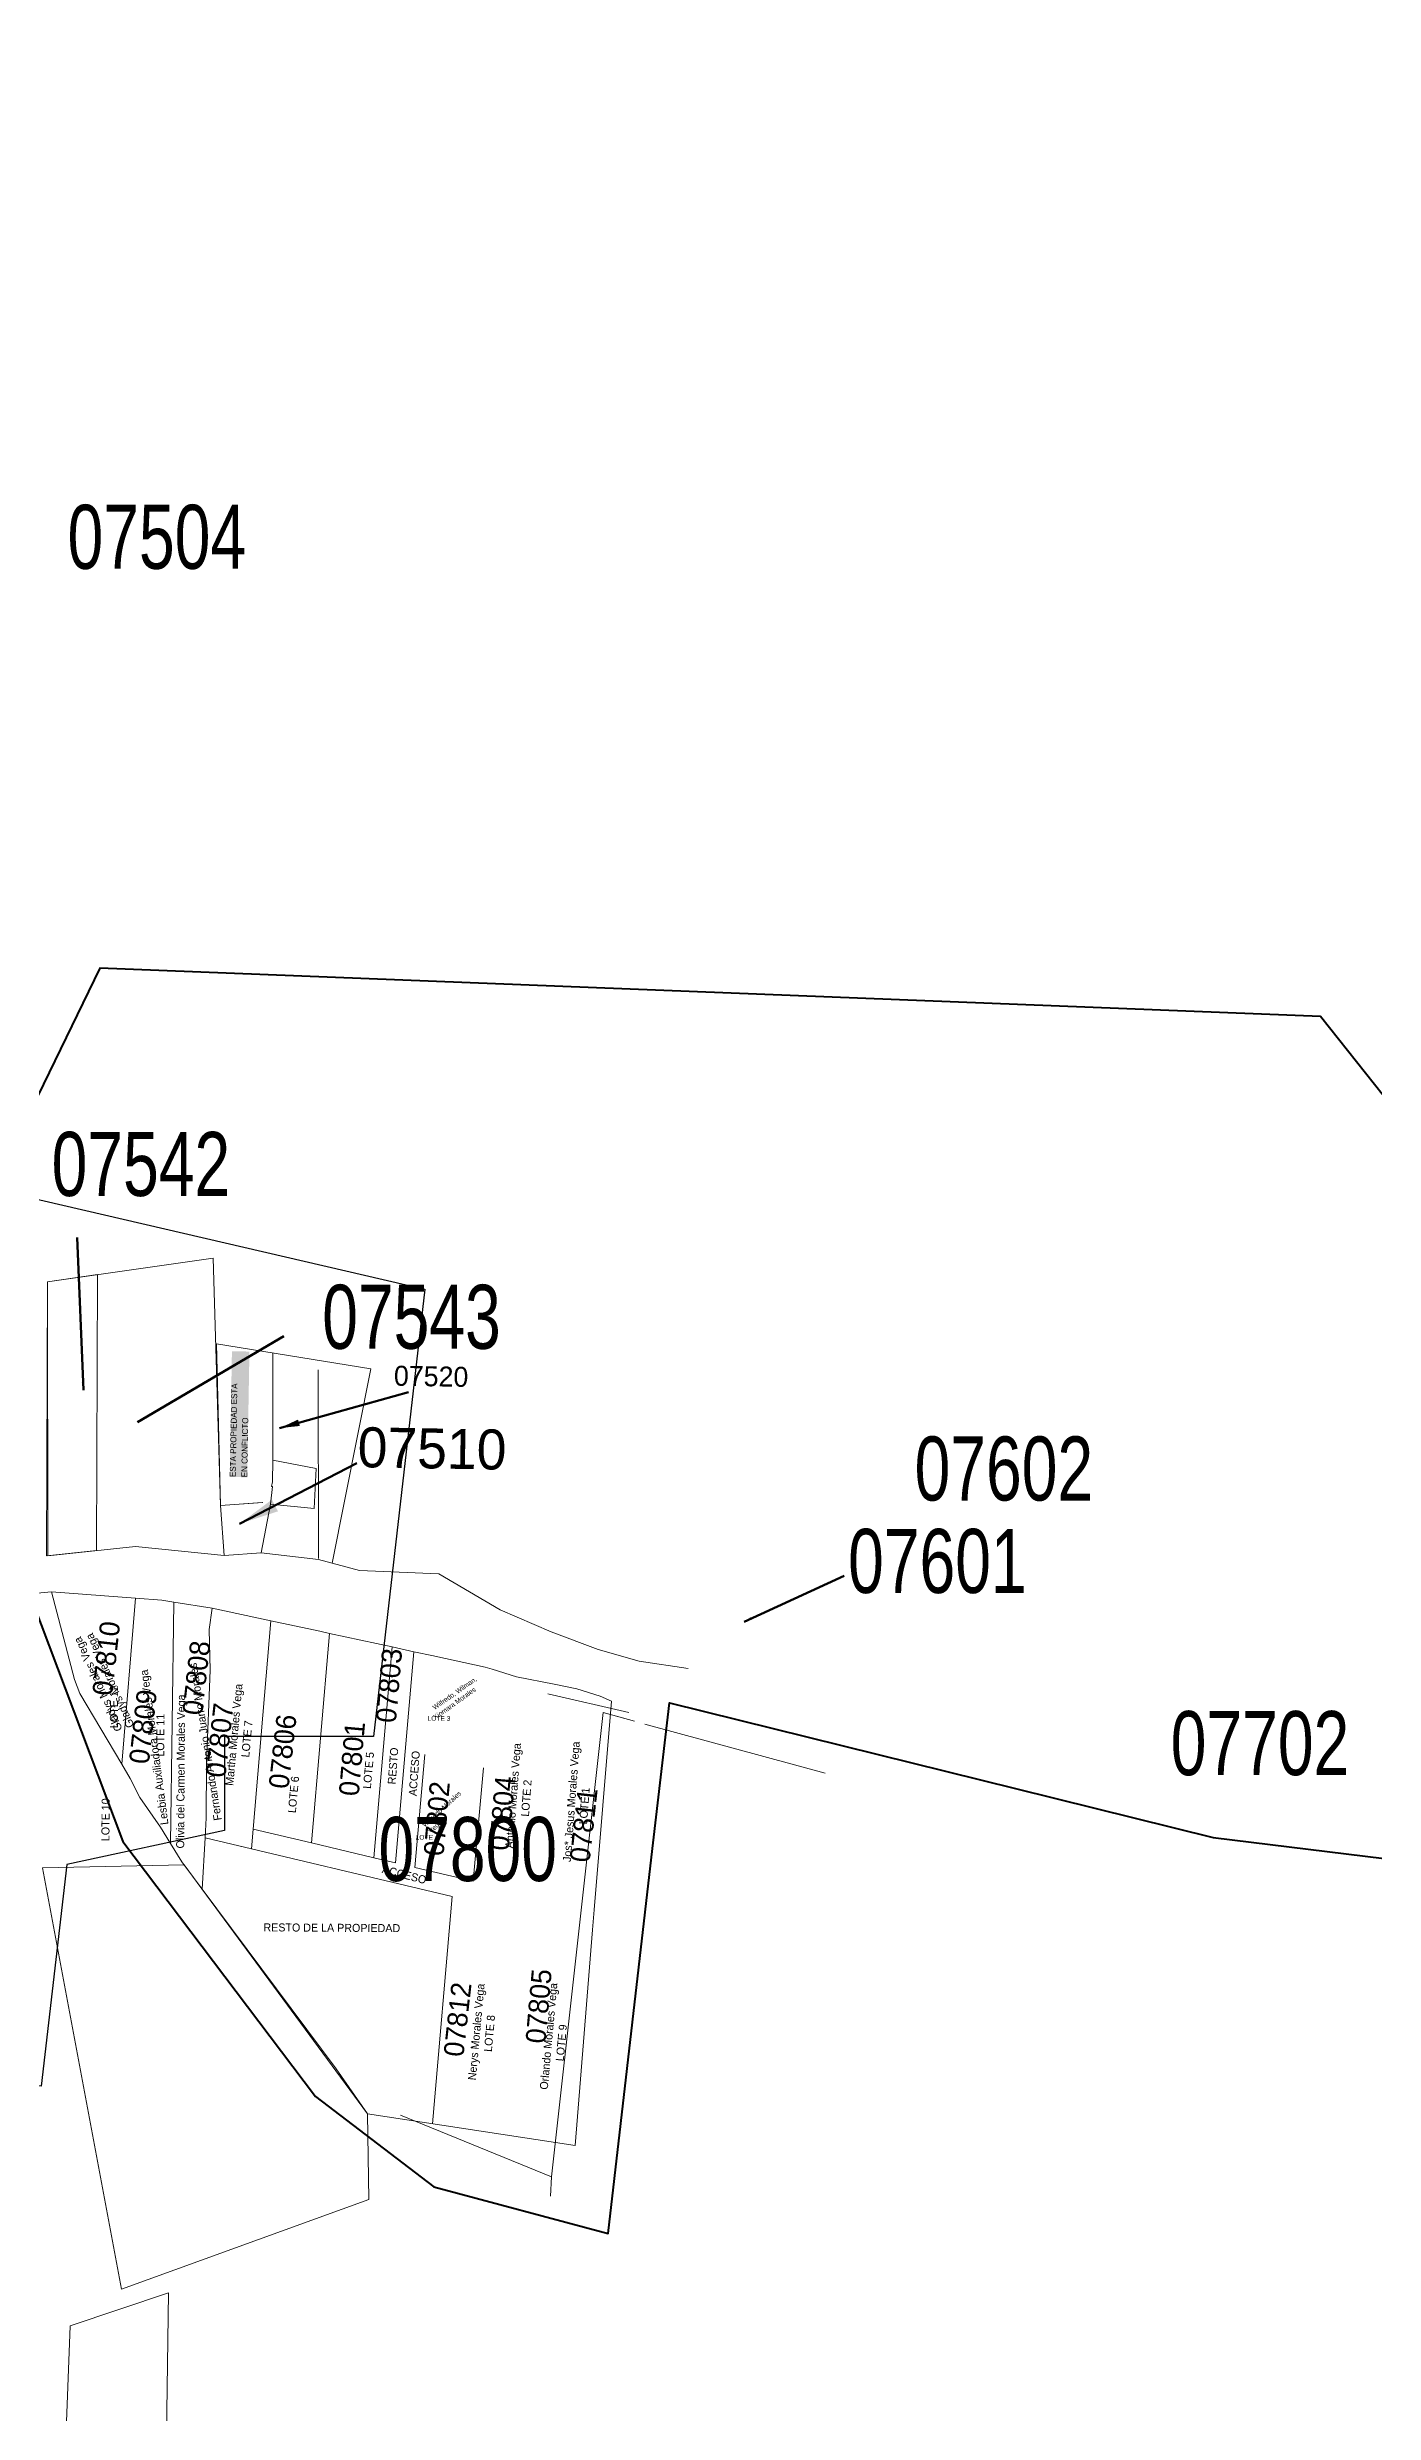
# Model space of a CAD drawing. Header units: inches. Extents: x 610851 to 630254, y 1234683 to 1264905.
# Drawn here: x 624383 to 624715, y 1244183 to 1244774 of the extents above; entities that cross this region are included whole.
import ezdxf
from ezdxf.enums import TextEntityAlignment as Align

# ---------------------------------------------------------------- set-up
doc = ezdxf.new("R2010")
doc.units = ezdxf.units.IN
doc.header["$MEASUREMENT"] = 0
for name, color, linetype, lineweight in [('Areas Administrativas', 7, 'Continuous', 0), ('CONTORNOLevel 61', 7, 'Continuous', 0), ('Level 2', 7, 'Continuous', 0), ('Level 20', 7, 'Continuous', 0), ('Level 50', 7, 'Continuous', 0), ('Level 7', 7, 'Continuous', 0), ('UBIC', 1, 'Continuous', 0)]:
    doc.layers.add(name, color=color, linetype=linetype, lineweight=lineweight)
doc.styles.add('Styledgn000', font='dgn000.shx')
doc.styles.add('Styledgn003', font='dgn003.shx')
doc.styles.add('Styledgn032', font='dgn032.shx')
doc.styles.add('Styletxt', font='txt.shx')
doc.styles.add('Working', font='dgn001.shx', dxfattribs={"height": 2.7432})
doc.dimstyles.new('STANDARD-Linear', dxfattribs={"dimtxt": 1.5, "dimasz": 1.13, "dimexe": 0.125, "dimexo": 0.000625, "dimgap": 0.3, "dimtad": 1, "dimzin": 7, "dimdsep": 46, "dimtxsty": 'Styletxt', "dimsah": 1, "dimcen": 2.5, "dimclrd": 1, "dimclre": 1, "dimclrt": 2, "dimaunit": 1, "dimadec": 7, "dimazin": 0, "dimtfac": 1, "dimtofl": 0, "dimtmove": 1, "dimatfit": 3, "dimfxl": 1, "dimtolj": 1, "dimtzin": 0, "dimarcsym": 0})

msp = doc.modelspace()

# ---------------------------------------------------------------- linework, layer by layer
at = {"layer": 'Areas Administrativas', "color": 6, "linetype": 'Continuous', "lineweight": 30, "flags": 128}
msp.add_lwpolyline([(623935.29806, 1244848.20366), (623980.68813, 1244838.49389), (624070.54712, 1244775.78685), (624023.68918, 1244688.46068), (624075.87188, 1244646.92751), (624055.63777, 1244577.70555), (624155.74337, 1244514.87331), (624188.75692, 1244571.31583), (624256.91393, 1244514.87331), (624477.35924, 1244463.75556), (624464.5798, 1244351.93547), (624427.30644, 1244351.93547), (624427.30644, 1244328.5065), (624387.90317, 1244319.98688), (624381.51345, 1244264.60931), (624182.3672, 1244278.4537), (624155.74337, 1244300.81772), (624180.2373, 1244344.4808), (624088.65132, 1244395.59856), (624054.57282, 1244512.74341), (623927.36016, 1244622.51528)], dxfattribs=at)
at = {"layer": 'CONTORNOLevel 61', "color": 3, "linetype": 'Continuous', "lineweight": 40, "flags": 128}
for points in [[(625561.99258, 1244183.76422), (625421.62515, 1244236.62989), (625376.61645, 1244253.58123), (625354.46542, 1244339.95258), (625230.47821, 1244373.53246), (625106.491, 1244407.11235), (625046.37751, 1244423.39309), (624830.10283, 1244420.02771), (624755.1939, 1244463.93986), (624701.19525, 1244531.93817), (624396.1476, 1244544.01497), (624349.65238, 1244448.4415), (624240.30256, 1244493.21467), (624143.00704, 1244526.79455), (624188.64123, 1244627.53416), (624115.45434, 1244709.33129), (624021.21033, 1244668.89286), (624041.18364, 1244745.53406), (624017.20481, 1244791.40663), (623907.03358, 1244843.2082)], [(624379.36353, 1244385.59444), (624401.90635, 1244325.73933), (624450.10136, 1244261.99753), (624479.64024, 1244239.4547), (624523.17122, 1244227.79461), (624534.05398, 1244321.85262), (624538.51578, 1244360.41533), (624625.00263, 1244338.95407), (624674.41593, 1244326.69242), (624853.54028, 1244304.75113)]]:
    msp.add_lwpolyline(points, dxfattribs=at)
at = {"layer": 'Level 2', "color": 1, "linetype": 'Continuous', "lineweight": 0}
for p, q in [((624439.40778, 1244421.04455), (624439.40778, 1244447.81365)), ((624454.20337, 1244395.25265), (624463.87172, 1244443.83136)), ((624338.84258, 1244384.0222), (624384.0996, 1244388.1123))]:
    msp.add_line(p, q, dxfattribs=at)
at = {"layer": 'Level 2', "color": 1, "linetype": 'Continuous', "lineweight": 0, "flags": 128}
for points in [[(624426.34858, 1244409.7102), (624424.50858, 1244471.4802), (624383.11858, 1244465.5902), (624383.19858, 1244397.1202)], [(624426.34858, 1244409.7102), (624424.50858, 1244471.4802), (624383.11858, 1244465.5902), (624383.19858, 1244397.1202)], [(624426.34858, 1244409.7102), (624424.50858, 1244471.4802), (624383.11858, 1244465.5902), (624383.19858, 1244397.1202)], [(624463.87172, 1244443.83136), (624425.35969, 1244450.10043), (624426.34858, 1244409.7102)], [(624427.26807, 1244397.171), (624426.34858, 1244409.7102)], [(624427.26807, 1244397.171), (624426.34858, 1244409.7102)], [(624427.26807, 1244397.171), (624426.34858, 1244409.7102)], [(624427.26807, 1244397.171), (624436.52049, 1244397.88146), (624438.78694, 1244410.04791)], [(624383.19858, 1244397.1202), (624405.04858, 1244399.4402), (624427.26807, 1244397.171)], [(624383.19858, 1244397.1202), (624405.04858, 1244399.4402), (624427.26807, 1244397.171)], [(624383.19858, 1244397.1202), (624405.04858, 1244399.4402), (624427.26807, 1244397.171)], [(624436.52049, 1244397.88146), (624450.82069, 1244396.21243)], [(624436.52049, 1244397.88146), (624450.82069, 1244396.21243)], [(624436.52049, 1244397.88146), (624450.82069, 1244396.21243)], [(624543.22158, 1244368.9932), (624530.91558, 1244370.7562), (624520.72658, 1244373.7012), (624508.99758, 1244378.1552), (624496.24158, 1244383.6152), (624480.90558, 1244392.6082), (624461.09458, 1244393.4202), (624450.82069, 1244396.21243)], [(624543.22158, 1244368.9932), (624530.91558, 1244370.7562), (624520.72658, 1244373.7012), (624508.99758, 1244378.1552), (624496.24158, 1244383.6152), (624480.90558, 1244392.6082), (624461.09458, 1244393.4202), (624450.82069, 1244396.21243)], [(624543.22158, 1244368.9932), (624530.91558, 1244370.7562), (624520.72658, 1244373.7012), (624508.99758, 1244378.1552), (624496.24158, 1244383.6152), (624480.90558, 1244392.6082), (624461.09458, 1244393.4202), (624450.82069, 1244396.21243)]]:
    msp.add_lwpolyline(points, dxfattribs=at)
at = {"layer": 'Level 2', "color": 6, "linetype": 'Continuous', "lineweight": 0, "flags": 128}
for points in [[(624383.12758, 1244465.5582), (624382.82858, 1244397.1592), (624395.36458, 1244398.4662), (624395.58058, 1244467.4662), (624383.12758, 1244465.5582)], [(624383.12758, 1244465.5582), (624382.82858, 1244397.1592), (624395.36458, 1244398.4662), (624395.58058, 1244467.4662), (624383.12758, 1244465.5582)], [(624383.12758, 1244465.5582), (624382.82858, 1244397.1592), (624395.36458, 1244398.4662), (624395.58058, 1244467.4662), (624383.12758, 1244465.5582)], [(624524.04106, 1244360.7914), (624521.20268, 1244362.03794), (624515.4184, 1244363.91104), (624509.70525, 1244365.0209), (624500.28135, 1244366.85152), (624494.18023, 1244368.78423), (624492.46426, 1244369.32782), (624479.85207, 1244372.03777), (624479.55895, 1244372.10143), (624474.67262, 1244373.16174), (624469.21951, 1244374.34504), (624453.58347, 1244377.73813), (624451.12073, 1244378.2725), (624438.91778, 1244380.88719), (624424.25065, 1244384.02976), (624414.68423, 1244385.57233), (624411.66319, 1244386.05945), (624405.04153, 1244386.55265), (624384.0996, 1244388.1123), (624389.8631, 1244366.23886), (624391.17259, 1244362.74635), (624401.67043, 1244345.02191), (624403.75983, 1244341.49422), (624406.16971, 1244336.72889), (624411.35668, 1244329.30067), (624413.8577, 1244325.2272), (624416.68307, 1244320.62528), (624421.74913, 1244313.7958), (624455.23438, 1244268.90988), (624463.09942, 1244257.63143), (624514.92861, 1244249.78363), (624519.27282, 1244303.65875), (624519.6747, 1244308.64263), (624524.04106, 1244360.7914)], [(624524.04106, 1244360.7914), (624521.20268, 1244362.03794), (624515.4184, 1244363.91104), (624509.70525, 1244365.0209), (624500.28135, 1244366.85152), (624494.18023, 1244368.78423), (624492.46426, 1244369.32782), (624479.85207, 1244372.03777), (624479.55895, 1244372.10143), (624474.67262, 1244373.16174), (624469.21951, 1244374.34504), (624453.58347, 1244377.73813), (624451.12073, 1244378.2725), (624438.91778, 1244380.88719), (624424.25065, 1244384.02976), (624414.68423, 1244385.57233), (624411.66319, 1244386.05945), (624405.04153, 1244386.55265), (624384.0996, 1244388.1123), (624389.8631, 1244366.23886), (624391.17259, 1244362.74635), (624401.67043, 1244345.02191), (624403.75983, 1244341.49422), (624406.16971, 1244336.72889), (624411.35668, 1244329.30067), (624413.8577, 1244325.2272), (624416.68307, 1244320.62528), (624421.74913, 1244313.7958), (624455.23438, 1244268.90988), (624463.09942, 1244257.63143), (624514.92861, 1244249.78363), (624519.27282, 1244303.65875), (624519.6747, 1244308.64263), (624524.04106, 1244360.7914)], [(624524.04106, 1244360.7914), (624521.20268, 1244362.03794), (624515.4184, 1244363.91104), (624509.70525, 1244365.0209), (624500.28135, 1244366.85152), (624494.18023, 1244368.78423), (624492.46426, 1244369.32782), (624479.85207, 1244372.03777), (624479.55895, 1244372.10143), (624474.67262, 1244373.16174), (624469.21951, 1244374.34504), (624453.58347, 1244377.73813), (624451.12073, 1244378.2725), (624438.91778, 1244380.88719), (624424.25065, 1244384.02976), (624414.68423, 1244385.57233), (624411.66319, 1244386.05945), (624405.04153, 1244386.55265), (624384.0996, 1244388.1123), (624389.8631, 1244366.23886), (624391.17259, 1244362.74635), (624401.67043, 1244345.02191), (624403.75983, 1244341.49422), (624406.16971, 1244336.72889), (624411.35668, 1244329.30067), (624413.8577, 1244325.2272), (624416.68307, 1244320.62528), (624421.74913, 1244313.7958), (624455.23438, 1244268.90988), (624463.09942, 1244257.63143), (624514.92861, 1244249.78363), (624519.27282, 1244303.65875), (624519.6747, 1244308.64263), (624524.04106, 1244360.7914)], [(624405.04153, 1244386.55265), (624401.67043, 1244345.02191)], [(624405.04153, 1244386.55265), (624401.67043, 1244345.02191)], [(624405.04153, 1244386.55265), (624401.67043, 1244345.02191)], [(624414.68423, 1244385.57233), (624413.8577, 1244325.2272)], [(624414.68423, 1244385.57233), (624413.8577, 1244325.2272)], [(624414.68423, 1244385.57233), (624413.8577, 1244325.2272)], [(624424.25065, 1244384.02976), (624423.47581, 1244378.73611), (624423.72523, 1244368.57923), (624422.78887, 1244345.19793), (624422.74301, 1244331.60806), (624422.46438, 1244326.61584), (624434.02985, 1244323.87317), (624434.45399, 1244328.83341)], [(624424.25065, 1244384.02976), (624423.47581, 1244378.73611), (624423.72523, 1244368.57923), (624422.78887, 1244345.19793), (624422.74301, 1244331.60806), (624422.46438, 1244326.61584), (624434.02985, 1244323.87317), (624434.45399, 1244328.83341)], [(624424.25065, 1244384.02976), (624423.47581, 1244378.73611), (624423.72523, 1244368.57923), (624422.78887, 1244345.19793), (624422.74301, 1244331.60806), (624422.46438, 1244326.61584), (624434.02985, 1244323.87317), (624434.45399, 1244328.83341)], [(624438.91778, 1244380.88719), (624434.45399, 1244328.83341), (624449.04992, 1244325.37526)], [(624438.91778, 1244380.88719), (624434.45399, 1244328.83341), (624449.04992, 1244325.37526)], [(624438.91778, 1244380.88719), (624434.45399, 1244328.83341), (624449.04992, 1244325.37526)], [(624453.58347, 1244377.73813), (624449.04992, 1244325.37526), (624464.61889, 1244321.68667)], [(624453.58347, 1244377.73813), (624449.04992, 1244325.37526), (624464.61889, 1244321.68667)], [(624453.58347, 1244377.73813), (624449.04992, 1244325.37526), (624464.61889, 1244321.68667)], [(624469.21951, 1244374.34504), (624464.61889, 1244321.68667), (624470.04858, 1244320.40021), (624474.67262, 1244373.16174)], [(624469.21951, 1244374.34504), (624464.61889, 1244321.68667), (624470.04858, 1244320.40021), (624474.67262, 1244373.16174)], [(624469.21951, 1244374.34504), (624464.61889, 1244321.68667), (624470.04858, 1244320.40021), (624474.67262, 1244373.16174)], [(624477.39653, 1244347.49625), (624474.91386, 1244319.24752), (624489.50979, 1244315.78937), (624492.01181, 1244344.17958)], [(624477.39653, 1244347.49625), (624474.91386, 1244319.24752), (624489.50979, 1244315.78937), (624492.01181, 1244344.17958)], [(624477.39653, 1244347.49625), (624474.91386, 1244319.24752), (624489.50979, 1244315.78937), (624492.01181, 1244344.17958)], [(624479.33427, 1244255.17318), (624484.24428, 1244311.96536), (624422.46438, 1244326.61584)], [(624479.33427, 1244255.17318), (624484.24428, 1244311.96536), (624422.46438, 1244326.61584)], [(624479.33427, 1244255.17318), (624484.24428, 1244311.96536), (624422.46438, 1244326.61584)]]:
    msp.add_lwpolyline(points, dxfattribs=at)
at = {"layer": 'Level 20', "color": 2, "linetype": 'Continuous', "lineweight": 0, "flags": 128}
for points in [[(624422.46438, 1244326.61584), (624421.74913, 1244313.7958)], [(624422.46438, 1244326.61584), (624421.74913, 1244313.7958)], [(624422.46438, 1244326.61584), (624421.74913, 1244313.7958)], [(624381.84103, 1244319.13988), (624417.20828, 1244319.9035), (624463.09942, 1244257.63143), (624463.36762, 1244236.26268), (624401.60499, 1244213.884), (624381.84103, 1244319.13988)]]:
    msp.add_lwpolyline(points, dxfattribs=at)
at = {"layer": 'Level 50', "color": 7, "linetype": 'Continuous', "lineweight": 0}
for p, q in [((624528.38399, 1244357.9532), (624508.12177, 1244362.60044)), ((624509.05358, 1244241.9072), (624521.92458, 1244357.9532)), ((624521.92458, 1244357.9532), (624527.69241, 1244356.37551)), ((624521.92458, 1244357.9532), (624529.80158, 1244355.79859)), ((624532.39324, 1244355.08968), (624577.44258, 1244342.7672)), ((624471.32421, 1244257.30082), (624509.05358, 1244241.9072)), ((624508.76487, 1244237.08623), (624509.05358, 1244241.9072))]:
    msp.add_line(p, q, dxfattribs=at)
at = {"layer": 'Level 50', "color": 7, "linetype": 'Continuous', "lineweight": 0, "flags": 128}
for points in [[(624450.82018, 1244396.4375), (624450.71355, 1244443.5944)], [(624436.92833, 1244410.48869), (624426.34858, 1244409.7102), (624427.26807, 1244397.171)], [(624436.70442, 1244410.47221), (624426.34858, 1244409.7102), (624427.26807, 1244397.171)], [(624435.76165, 1244410.40284), (624426.34858, 1244409.7102), (624427.26807, 1244397.171)], [(624388.77927, 1244204.69478), (624373.54827, 1243808.42178), (624407.71427, 1243814.84378), (624413.33527, 1244212.92978), (624388.77927, 1244204.69478)]]:
    msp.add_lwpolyline(points, dxfattribs=at)
at = {"layer": 'UBIC', "color": 2, "linetype": 'Continuous', "ltscale": 0.1, "flags": 128}
msp.add_lwpolyline([(624439.40778, 1244421.04455), (624450.20568, 1244418.94565), (624449.70609, 1244408.95814), (624438.78694, 1244410.04791), (624439.29442, 1244414.45292), (624439.07511, 1244414.47033), (624439.31903, 1244415.64528), (624439.40778, 1244421.04455)], dxfattribs=at)

# ---------------------------------------------------------------- texts
at = {"layer": 'Level 50', "color": 7, "linetype": 'Continuous', "lineweight": 0, "insert": (624428.63268, 1244416.82932), "char_height": 1.5, "width": 31.4223083, "attachment_point": 1, "rotation": 88.99999848, "line_spacing_factor": 1.14864, "style": 'Working', "bg_fill": 1, "box_fill_scale": 1, "bg_fill_color": 0, "bg_fill_true_color": 0, "bg_fill_transparency": 0}
msp.add_mtext('{\\Fdgn000|c0;ESTA PROPIEDAD ESTA \\PEN CONFLICTO}', dxfattribs=at)
at = {"layer": 'Level 7', "color": 7, "linetype": 'Continuous', "lineweight": 0, "style": 'Styledgn003', "width": 0.75}
for s, p in [('07504', (624410.40783, 1244651.78921)), ('07504', (624410.40783, 1244651.78921)), ('07504', (624410.40783, 1244651.78921)), ('07504', (624410.40783, 1244651.78921)), ('07542', (624406.42983, 1244495.05421)), ('07542', (624406.42983, 1244495.05421)), ('07542', (624406.42983, 1244495.05421)), ('07543', (624474.05683, 1244456.86421)), ('07543', (624474.05683, 1244456.86421)), ('07543', (624474.05683, 1244456.86421)), ('07602', (624622.09983, 1244418.94721)), ('07602', (624622.09983, 1244418.94721)), ('07602', (624622.09983, 1244418.94721)), ('07601', (624605.48475, 1244395.8448)), ('07601', (624605.48475, 1244395.8448)), ('07601', (624605.48475, 1244395.8448)), ('07702', (624686.11358, 1244350.3222)), ('07702', (624686.11358, 1244350.3222)), ('07702', (624686.11358, 1244350.3222)), ('07800', (624488.11435, 1244323.857)), ('07800', (624488.11435, 1244323.857)), ('07800', (624488.11435, 1244323.857))]:
    msp.add_text(s, height=16.000002, dxfattribs=at).set_placement(p, align=Align.MIDDLE_CENTER)
at = {"layer": 'Level 7', "color": 7, "linetype": 'Continuous', "lineweight": 0}
for s, height, rotation, style, p in [('07520', 5, 358.99999388, 'Styledgn003', (624478.96565, 1244441.98913)), ('07520', 5, 358.99999388, 'Styledgn003', (624478.96565, 1244441.98913)), ('07520', 5, 358.99999388, 'Styledgn003', (624478.96565, 1244441.98913)), ('07810', 4.999974, 83.59931743, 'Styledgn032', (624397.75957, 1244371.49833)), ('07810', 4.999974, 83.59931743, 'Styledgn032', (624397.75957, 1244371.49833)), ('07810', 4.999974, 83.59931743, 'Styledgn032', (624397.75957, 1244371.49833)), ('07808', 4.999974, 83.59931743, 'Styledgn032', (624420.27285, 1244366.62045)), ('07808', 4.999974, 83.59931743, 'Styledgn032', (624420.27285, 1244366.62045)), ('07808', 4.999974, 83.59931743, 'Styledgn032', (624420.27285, 1244366.62045)), ('07803', 4.999974, 84.99999997, 'Styledgn032', (624468.45206, 1244364.70002)), ('07803', 4.999974, 84.99999997, 'Styledgn032', (624468.45206, 1244364.70002)), ('07803', 4.999974, 84.99999997, 'Styledgn032', (624468.45206, 1244364.70002)), ('07809', 4.999974, 83.59931743, 'Styledgn032', (624406.9525, 1244354.42576)), ('07809', 4.999974, 83.59931743, 'Styledgn032', (624406.9525, 1244354.42576)), ('07809', 4.999974, 83.59931743, 'Styledgn032', (624406.9525, 1244354.42576)), ('07807', 4.999974, 83.59931743, 'Styledgn032', (624426.08879, 1244351.04876)), ('07807', 4.999974, 83.59931743, 'Styledgn032', (624426.08879, 1244351.04876)), ('07807', 4.999974, 83.59931743, 'Styledgn032', (624426.08879, 1244351.04876)), ('07806', 4.999974, 83.59931743, 'Styledgn032', (624441.84808, 1244348.2346)), ('07806', 4.999974, 83.59931743, 'Styledgn032', (624441.84808, 1244348.2346)), ('07806', 4.999974, 83.59931743, 'Styledgn032', (624441.84808, 1244348.2346)), ('07801', 4.999974, 84.99999997, 'Styledgn032', (624459.17453, 1244346.41021)), ('07801', 4.999974, 84.99999997, 'Styledgn032', (624459.17453, 1244346.41021)), ('07801', 4.999974, 84.99999997, 'Styledgn032', (624459.17453, 1244346.41021)), ('07804', 4.999974, 84.99999997, 'Styledgn032', (624496.69858, 1244332.80045)), ('07804', 4.999974, 84.99999997, 'Styledgn032', (624496.69858, 1244332.80045)), ('07804', 4.999974, 84.99999997, 'Styledgn032', (624496.69858, 1244332.80045)), ('07802', 4.999974, 84.99999997, 'Styledgn032', (624480.36687, 1244331.43947)), ('07802', 4.999974, 84.99999997, 'Styledgn032', (624480.36687, 1244331.43947)), ('07802', 4.999974, 84.99999997, 'Styledgn032', (624480.36687, 1244331.43947)), ('07811', 4.999974, 83.59931743, 'Styledgn032', (624517.07997, 1244329.84875)), ('07811', 4.999974, 83.59931743, 'Styledgn032', (624517.07997, 1244329.84875)), ('07811', 4.999974, 83.59931743, 'Styledgn032', (624517.07997, 1244329.84875)), ('07812', 4.999974, 83.59931743, 'Styledgn032', (624485.56138, 1244281.25759)), ('07812', 4.999974, 83.59931743, 'Styledgn032', (624485.56138, 1244281.25759)), ('07812', 4.999974, 83.59931743, 'Styledgn032', (624485.56138, 1244281.25759)), ('07805', 4.999974, 84.99999997, 'Styledgn032', (624505.83656, 1244284.58301)), ('07805', 4.999974, 84.99999997, 'Styledgn032', (624505.83656, 1244284.58301)), ('07805', 4.999974, 84.99999997, 'Styledgn032', (624505.83656, 1244284.58301))]:
    msp.add_text(s, height=height, rotation=rotation, dxfattribs=dict(at, style=style)).set_placement(p, align=Align.MIDDLE_CENTER)
for s, height, rotation, style, p in [('07510', 10, 358.99999388, 'Working', (624460.70547, 1244429.28827)), ('07510', 10, 358.99999388, 'Working', (624460.70547, 1244429.28827)), ('07510', 10, 358.99999388, 'Working', (624460.70547, 1244429.28827)), ('Gladys Morales Vega', 1.999968, 114.26345556, 'Styledgn000', (624400.073, 1244352.97615)), ('Gladys Morales Vega', 1.999968, 114.26345556, 'Styledgn000', (624400.073, 1244352.97615)), ('Gladys Morales Vega', 1.999968, 114.26345556, 'Styledgn000', (624400.073, 1244352.97615)), ('Gladys Morales Vega', 1.999968, 114.26345556, 'Styledgn000', (624403.017, 1244353.85315)), ('Gladys Morales Vega', 1.999968, 114.26345556, 'Styledgn000', (624403.017, 1244353.85315)), ('Gladys Morales Vega', 1.999968, 114.26345556, 'Styledgn000', (624403.017, 1244353.85315)), ('Lesbia Auxiliadora Morales Vega', 1.999992, 97.63796667, 'Styledgn000', (624411.34705, 1244329.75518)), ('Lesbia Auxiliadora Morales Vega', 1.999992, 97.63796667, 'Styledgn000', (624411.34705, 1244329.75518)), ('Lesbia Auxiliadora Morales Vega', 1.999992, 97.63796667, 'Styledgn000', (624411.34705, 1244329.75518)), ('Fernando Antonio Juarro Morales', 1.999968, 99.12016667, 'Styledgn000', (624424.6689, 1244330.8162)), ('Fernando Antonio Juarro Morales', 1.999968, 99.12016667, 'Styledgn000', (624424.6689, 1244330.8162)), ('Fernando Antonio Juarro Morales', 1.999968, 99.12016667, 'Styledgn000', (624424.6689, 1244330.8162)), ('Martha Morales Vega', 1.999968, 84.78479444, 'Styledgn000', (624427.50861, 1244339.76779)), ('Martha Morales Vega', 1.999968, 84.78479444, 'Styledgn000', (624427.50861, 1244339.76779)), ('Martha Morales Vega', 1.999968, 84.78479444, 'Styledgn000', (624427.50861, 1244339.76779)), ('Wilfredo, Wilman,', 1.199994, 35.034, 'Styledgn000', (624479.18043, 1244359.55957)), ('Wilfredo, Wilman,', 1.199994, 35.034, 'Styledgn000', (624479.18043, 1244359.55957)), ('Wilfredo, Wilman,', 1.199994, 35.034, 'Styledgn000', (624479.18043, 1244359.55957)), ('         LOTE 12', 1.999992, 89.65656667, 'Styledgn000', (624398.63035, 1244347.38799)), ('         LOTE 12', 1.999992, 89.65656667, 'Styledgn000', (624398.63035, 1244347.38799)), ('         LOTE 12', 1.999992, 89.65656667, 'Styledgn000', (624398.63035, 1244347.38799)), ('Olivia del Carmen Morales Vega', 1.999992, 89.65656667, 'Styledgn000', (624415.24335, 1244323.98799)), ('Olivia del Carmen Morales Vega', 1.999992, 89.65656667, 'Styledgn000', (624415.24335, 1244323.98799)), ('Olivia del Carmen Morales Vega', 1.999992, 89.65656667, 'Styledgn000', (624415.24335, 1244323.98799)), ('Xiomara Morales', 1.19997, 35.43771667, 'Styledgn000', (624479.35354, 1244357.11568)), ('Xiomara Morales', 1.19997, 35.43771667, 'Styledgn000', (624479.35354, 1244357.11568)), ('Xiomara Morales', 1.19997, 35.43771667, 'Styledgn000', (624479.35354, 1244357.11568)), ('                LOTE 11', 1.999992, 89.65656667, 'Styledgn000', (624410.18535, 1244335.04999)), ('                LOTE 11', 1.999992, 89.65656667, 'Styledgn000', (624410.18535, 1244335.04999)), ('                LOTE 11', 1.999992, 89.65656667, 'Styledgn000', (624410.18535, 1244335.04999)), ('          LOTE 7', 1.999968, 84.78479444, 'Styledgn000', (624430.82861, 1244339.46479)), ('          LOTE 7', 1.999968, 84.78479444, 'Styledgn000', (624430.82861, 1244339.46479)), ('          LOTE 7', 1.999968, 84.78479444, 'Styledgn000', (624430.82861, 1244339.46479)), ('      LOTE 3', 1.199994, 359.65656667, 'Styledgn000', (624475.31549, 1244357.13498)), ('      LOTE 3', 1.199994, 359.65656667, 'Styledgn000', (624475.31549, 1244357.13498)), ('      LOTE 3', 1.199994, 359.65656667, 'Styledgn000', (624475.31549, 1244357.13498)), ('                  LOTE 5', 1.999968, 84.78479444, 'Styledgn000', (624460.67878, 1244325.69106)), ('                  LOTE 5', 1.999968, 84.78479444, 'Styledgn000', (624460.67878, 1244325.69106)), ('                  LOTE 5', 1.999968, 84.78479444, 'Styledgn000', (624460.67878, 1244325.69106)), ('RESTO', 1.999992, 85.73244722, 'Styledgn000', (624468.09486, 1244340.09483)), ('RESTO', 1.999992, 85.73244722, 'Styledgn000', (624468.09486, 1244340.09483)), ('RESTO', 1.999992, 85.73244722, 'Styledgn000', (624468.09486, 1244340.09483)), ('ACCESO', 1.999992, 85.73244722, 'Styledgn000', (624473.32886, 1244337.18883)), ('ACCESO', 1.999992, 85.73244722, 'Styledgn000', (624473.32886, 1244337.18883)), ('ACCESO', 1.999992, 85.73244722, 'Styledgn000', (624473.32886, 1244337.18883)), ('Antonio Morales Vega', 1.999992, 85.73244722, 'Styledgn000', (624497.47186, 1244324.13083)), ('Antonio Morales Vega', 1.999992, 85.73244722, 'Styledgn000', (624497.47186, 1244324.13083)), ('Jos* Jesus Morales Vega', 1.999992, 85.73244722, 'Styledgn000', (624511.88586, 1244320.70783)), ('Jos* Jesus Morales Vega', 1.999992, 85.73244722, 'Styledgn000', (624511.88586, 1244320.70783)), ('Jos* Jesus Morales Vega', 1.999992, 85.73244722, 'Styledgn000', (624511.88586, 1244320.70783)), ('                   LOTE 6', 1.999968, 84.78479444, 'Styledgn000', (624441.85961, 1244318.89479)), ('                   LOTE 6', 1.999968, 84.78479444, 'Styledgn000', (624441.85961, 1244318.89479)), ('                   LOTE 6', 1.999968, 84.78479444, 'Styledgn000', (624441.85961, 1244318.89479)), ('                LOTE 10', 1.999992, 89.65656667, 'Styledgn000', (624396.48363, 1244313.93719)), ('                LOTE 10', 1.999992, 89.65656667, 'Styledgn000', (624396.48363, 1244313.93719)), ('                LOTE 10', 1.999992, 89.65656667, 'Styledgn000', (624396.48363, 1244313.93719)), ('Wilfredo Morales', 1.199994, 42.09478056, 'Styledgn000', (624476.57088, 1244330.12644)), ('Wilfredo Morales', 1.199994, 42.09478056, 'Styledgn000', (624476.57088, 1244330.12644)), ('Wilfredo Morales', 1.199994, 42.09478056, 'Styledgn000', (624476.57088, 1244330.12644)), ('           LOTE 2', 1.999992, 85.73244722, 'Styledgn000', (624500.79486, 1244323.88283)), ('           LOTE 2', 1.999992, 85.73244722, 'Styledgn000', (624500.79486, 1244323.88283)), ('           LOTE 2', 1.999992, 85.73244722, 'Styledgn000', (624500.79486, 1244323.88283)), ('             LOTE 1', 1.999992, 85.73244722, 'Styledgn000', (624515.20986, 1244320.45983)), ('             LOTE 1', 1.999992, 85.73244722, 'Styledgn000', (624515.20986, 1244320.45983)), ('             LOTE 1', 1.999992, 85.73244722, 'Styledgn000', (624515.20986, 1244320.45983)), ('       Vega', 1.199994, 44.8314, 'Styledgn000', (624475.89428, 1244326.22502)), ('       Vega', 1.199994, 44.8314, 'Styledgn000', (624475.89428, 1244326.22502)), ('       Vega', 1.199994, 44.8314, 'Styledgn000', (624475.89428, 1244326.22502)), ('      LOTE 4', 1.199994, 359.65656667, 'Styledgn000', (624472.33049, 1244327.40398)), ('      LOTE 4', 1.199994, 359.65656667, 'Styledgn000', (624472.33049, 1244327.40398)), ('      LOTE 4', 1.199994, 359.65656667, 'Styledgn000', (624472.33049, 1244327.40398)), ('ACCESO', 1.999992, 345.39810556, 'Styledgn000', (624467.0445, 1244319.8534)), ('ACCESO', 1.999992, 345.39810556, 'Styledgn000', (624467.0445, 1244319.8534)), ('ACCESO', 1.999992, 345.39810556, 'Styledgn000', (624467.0445, 1244319.8534)), ('RESTO DE LA PROPIEDAD', 1.999992, 359.65656667, 'Styledgn000', (624437.05829, 1244305.27796)), ('RESTO DE LA PROPIEDAD', 1.999992, 359.65656667, 'Styledgn000', (624437.05829, 1244305.27796)), ('RESTO DE LA PROPIEDAD', 1.999992, 359.65656667, 'Styledgn000', (624437.05829, 1244305.27796)), ('Nerys Morales Vega', 1.999968, 84.78479444, 'Styledgn000', (624488.13661, 1244266.17579)), ('Nerys Morales Vega', 1.999968, 84.78479444, 'Styledgn000', (624488.13661, 1244266.17579)), ('Nerys Morales Vega', 1.999968, 84.78479444, 'Styledgn000', (624488.13661, 1244266.17579)), ('Orlando Morales Vega', 1.999968, 84.78479444, 'Styledgn000', (624506.10261, 1244263.82479)), ('Orlando Morales Vega', 1.999968, 84.78479444, 'Styledgn000', (624506.10261, 1244263.82479)), ('Orlando Morales Vega', 1.999968, 84.78479444, 'Styledgn000', (624506.10261, 1244263.82479)), ('          LOTE 8', 1.999968, 84.78479444, 'Styledgn000', (624491.45661, 1244265.87279)), ('          LOTE 8', 1.999968, 84.78479444, 'Styledgn000', (624491.45661, 1244265.87279)), ('          LOTE 8', 1.999968, 84.78479444, 'Styledgn000', (624491.45661, 1244265.87279)), ('          LOTE 9', 1.999968, 84.78479444, 'Styledgn000', (624509.42261, 1244263.52179)), ('          LOTE 9', 1.999968, 84.78479444, 'Styledgn000', (624509.42261, 1244263.52179)), ('          LOTE 9', 1.999968, 84.78479444, 'Styledgn000', (624509.42261, 1244263.52179))]:
    msp.add_text(s, height=height, rotation=rotation, dxfattribs=dict(at, style=style)).set_placement(p, align=Align.TOP_LEFT)

# ---------------------------------------------------------------- leaders
for points, override in [([(624392.05258, 1244438.5202), (624390.46058, 1244476.7092)], {"dimscale": 1, "dimtxt": 2, "dimasz": 2, "dimgap": 1, "dimtad": 1, "dimclrd": 0, "dimlwd": 65534}), ([(624392.05258, 1244438.5202), (624390.46058, 1244476.7092)], {"dimscale": 1, "dimtxt": 2, "dimasz": 2, "dimgap": 1, "dimtad": 1, "dimclrd": 0, "dimlwd": 65534}), ([(624392.05258, 1244438.5202), (624390.46058, 1244476.7092)], {"dimscale": 1, "dimtxt": 2, "dimasz": 2, "dimgap": 1, "dimtad": 1, "dimclrd": 0, "dimlwd": 65534}), ([(624405.57758, 1244430.5642), (624442.17558, 1244452.0452)], {"dimscale": 1, "dimtxt": 2, "dimasz": 2, "dimgap": 1, "dimtad": 1, "dimclrd": 0, "dimlwd": 65534}), ([(624405.57758, 1244430.5642), (624442.17558, 1244452.0452)], {"dimscale": 1, "dimtxt": 2, "dimasz": 2, "dimgap": 1, "dimtad": 1, "dimclrd": 0, "dimlwd": 65534}), ([(624405.57758, 1244430.5642), (624442.17558, 1244452.0452)], {"dimscale": 1, "dimtxt": 2, "dimasz": 2, "dimgap": 1, "dimtad": 1, "dimclrd": 0, "dimlwd": 65534}), ([(624441.10928, 1244429.03827), (624473.3204, 1244438.00425)], {"dimscale": 1, "dimtxt": 5, "dimasz": 5, "dimgap": 2.5, "dimtad": 1, "dimclrd": 0, "dimlwd": 65534}), ([(624441.10928, 1244429.03827), (624473.3204, 1244438.00425)], {"dimscale": 1, "dimtxt": 5, "dimasz": 5, "dimgap": 2.5, "dimtad": 1, "dimclrd": 0, "dimlwd": 65534}), ([(624441.10928, 1244429.03827), (624473.3204, 1244438.00425)], {"dimscale": 1, "dimtxt": 5, "dimasz": 5, "dimgap": 2.5, "dimtad": 1, "dimclrd": 0, "dimlwd": 65534}), ([(624431.04628, 1244405.10959), (624460.38308, 1244420.26157)], {"dimscale": 1, "dimtxt": 10, "dimasz": 10, "dimgap": 5, "dimtad": 1, "dimclrd": 0, "dimlwd": 65534}), ([(624431.04628, 1244405.10959), (624460.38308, 1244420.26157)], {"dimscale": 1, "dimtxt": 10, "dimasz": 10, "dimgap": 5, "dimtad": 1, "dimclrd": 0, "dimlwd": 65534}), ([(624557.16158, 1244380.6542), (624582.18244, 1244392.10546)], {"dimscale": 1, "dimtxt": 2, "dimasz": 2, "dimgap": 1, "dimtad": 1, "dimclrd": 0, "dimlwd": 65534}), ([(624557.16158, 1244380.6542), (624582.18244, 1244392.10546)], {"dimscale": 1, "dimtxt": 2, "dimasz": 2, "dimgap": 1, "dimtad": 1, "dimclrd": 0, "dimlwd": 65534}), ([(624557.16158, 1244380.6542), (624582.18244, 1244392.10546)], {"dimscale": 1, "dimtxt": 2, "dimasz": 2, "dimgap": 1, "dimtad": 1, "dimclrd": 0, "dimlwd": 65534})]:
    msp.add_leader(points, dimstyle='STANDARD-Linear', override=override, dxfattribs=at)

doc.saveas('drawing.dxf')
